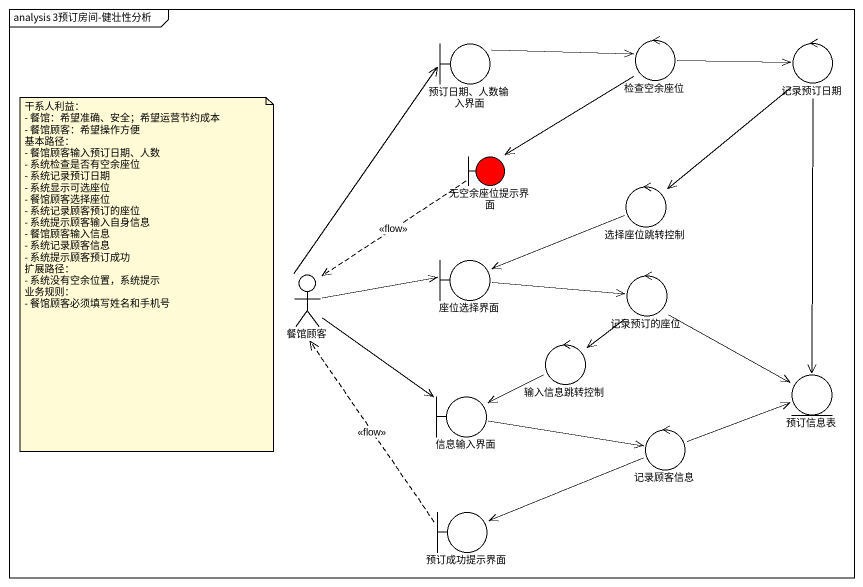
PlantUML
@startuml
mainframe analysis 3预订房间-健壮性分析
boundary "预订日期、人数输入界面" as 预订日期_人数输入界面
control 检查空余座位
control 记录预订日期
boundary 无空余座位提示界面 #FF0000
control 选择座位跳转控制
actor 餐馆顾客
boundary 座位选择界面
control 记录预订的座位
control 输入信息跳转控制
boundary 信息输入界面
entity 预订信息表
control 记录顾客信息
boundary 预订成功提示界面
预订日期_人数输入界面 -right-> 检查空余座位
检查空余座位 -right-> 记录预订日期
检查空余座位 --> 无空余座位提示界面
记录预订日期 --> 选择座位跳转控制
记录预订日期 --> 预订信息表
无空余座位提示界面 ..> 餐馆顾客 : <<flow>>
选择座位跳转控制 -left-> 座位选择界面
餐馆顾客 -up-> 预订日期_人数输入界面
餐馆顾客 -right-> 座位选择界面
餐馆顾客 --> 信息输入界面
座位选择界面 -right-> 记录预订的座位
记录预订的座位 --> 输入信息跳转控制
记录预订的座位 --> 预订信息表
输入信息跳转控制 -left-> 信息输入界面
信息输入界面 -right-> 记录顾客信息
记录顾客信息 -right-> 预订信息表
记录顾客信息 -left-> 预订成功提示界面
预订成功提示界面 .up.> 餐馆顾客 : <<flow>>
note as N1
  干系人利益：
  - 餐馆：希望准确、安全；希望运营节约成本
  - 餐馆顾客：希望操作方便
  基本路径：
  - 餐馆顾客输入预订日期、人数
  - 系统检查是否有空余座位
  - 系统记录预订日期
  - 系统显示可选座位
  - 餐馆顾客选择座位
  - 系统记录顾客预订的座位
  - 系统提示顾客输入自身信息
  - 餐馆顾客输入信息
  - 系统记录顾客信息
  - 系统提示顾客预订成功
  扩展路径：
  - 系统没有空余位置，系统提示
  业务规则：
  - 餐馆顾客必须填写姓名和手机号
end note
@enduml
